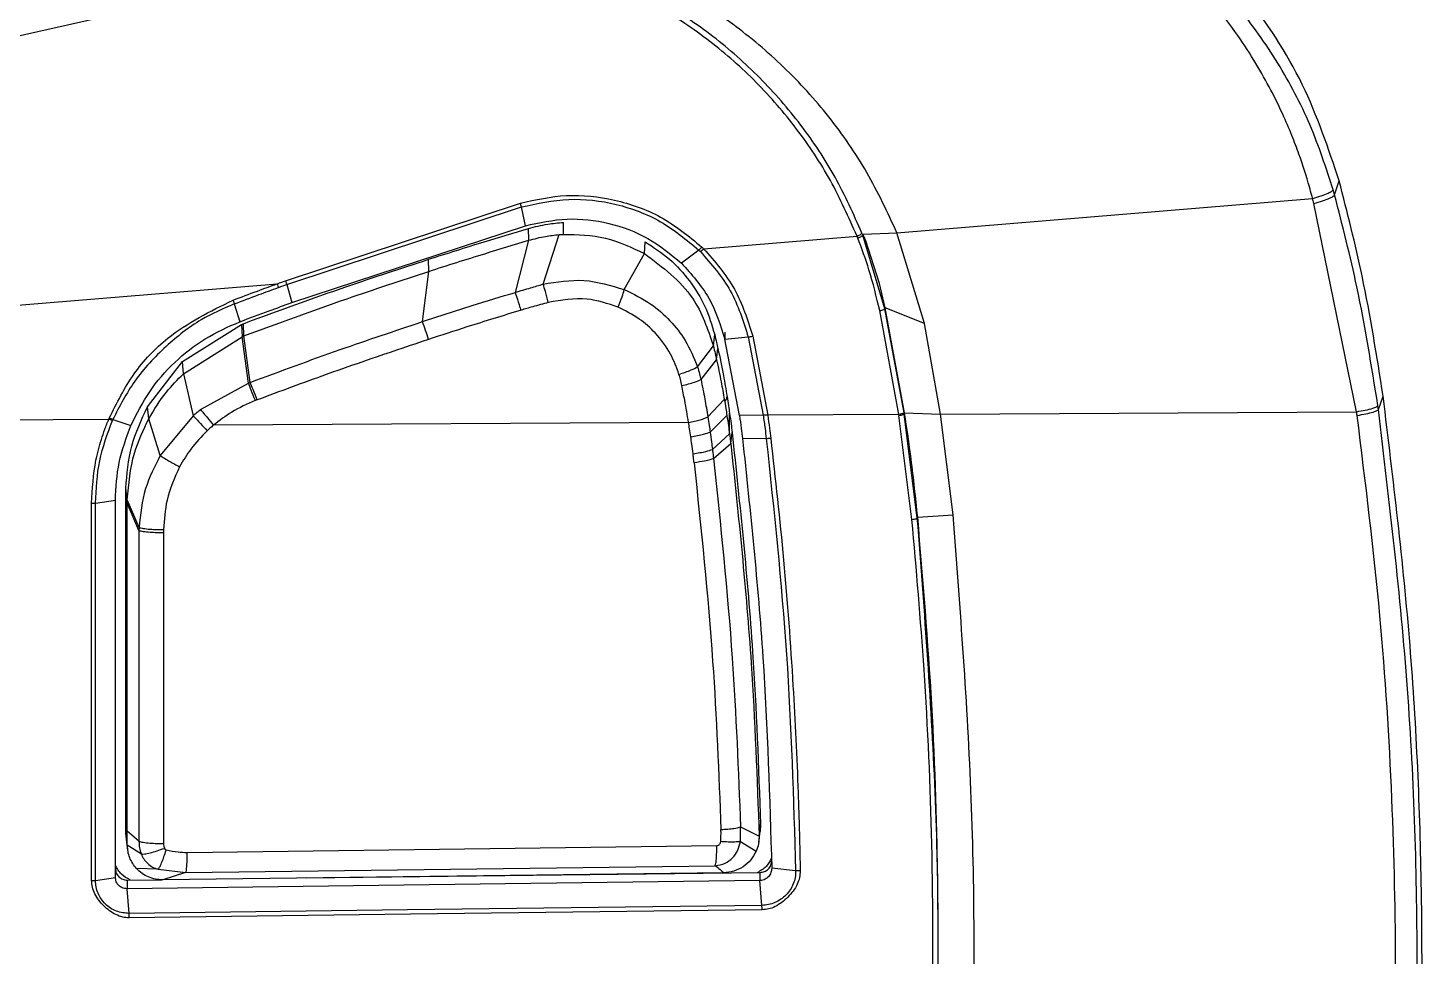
# Model space of a CAD drawing. Extents: x 398 to 508, y 623 to 782.
# Drawn here: x 455.909 to 458.266, y 646.677 to 648.245 of the extents above; entities that cross this region are included whole.
import ezdxf

# ---------------------------------------------------------------- set-up
doc = ezdxf.new("R2010")
doc.units = 0
doc.header["$MEASUREMENT"] = 0
doc.layers.add('GEOMETRY', color=2, linetype='Continuous', lineweight=25)

msp = doc.modelspace()

# ---------------------------------------------------------------- linework, layer by layer
at = {"layer": 'GEOMETRY'}
for p, q in [((456.6013, 648.3907), (455.424, 648.126)), ((458.1169, 647.9631), (458.1247, 647.9866)), ((457.3774, 647.8991), (458.0797, 647.9568)), ((456.3443, 647.8181), (456.7413, 647.9492)), ((456.3464, 647.8118), (456.743, 647.9427)), ((456.7498, 647.9111), (456.743, 647.9427)), ((458.1541, 647.5969), (458.082, 647.9486)), ((456.3553, 647.7814), (456.7498, 647.9111)), ((456.7553, 647.8864), (456.7547, 647.9063)), ((456.8139, 647.8965), (456.8138, 647.9165)), ((456.7327, 647.7985), (456.7553, 647.8864)), ((456.7797, 647.8124), (456.8066, 647.896)), ((456.9508, 647.864), (456.952, 647.8838)), ((457.0509, 647.8722), (457.31, 647.8935)), ((457.3197, 647.895), (457.3203, 647.8968)), ((457.3572, 647.7708), (457.3197, 647.8949)), ((457.3203, 647.8968), (457.3774, 647.8991)), ((457.3478, 647.8137), (457.3241, 647.887)), ((457.4242, 647.7459), (457.3774, 647.8991)), ((456.9168, 647.8031), (456.9508, 647.864)), ((457.0426, 647.8699), (457.0133, 647.848)), ((457.0425, 647.8699), (457.0452, 647.8673)), ((456.5757, 647.749), (456.5866, 647.834)), ((456.5866, 647.834), (456.5859, 647.8543)), ((455.7682, 647.7668), (456.3302, 647.813)), ((456.3464, 647.8118), (456.3553, 647.7814)), ((457.3578, 647.7725), (457.3478, 647.8137)), ((456.2578, 647.7791), (456.2672, 647.7489)), ((457.3806, 647.5924), (457.3484, 647.7676)), ((457.3578, 647.7725), (457.3572, 647.7708)), ((457.3895, 647.595), (457.3572, 647.7708)), ((457.4241, 647.7459), (457.3578, 647.7725)), ((457.3904, 647.5949), (457.3578, 647.7725)), ((456.1702, 647.6816), (456.27, 647.7444)), ((456.2672, 647.751), (456.2672, 647.7489)), ((456.27, 647.7444), (456.2732, 647.7456)), ((456.27, 647.7444), (456.2709, 647.7236)), ((456.274, 647.7248), (456.2732, 647.7456)), ((457.4511, 647.5928), (457.4241, 647.7459)), ((456.1718, 647.661), (456.2709, 647.7236)), ((456.2709, 647.7236), (456.274, 647.7248)), ((456.2817, 647.6453), (456.2709, 647.7236)), ((456.2846, 647.6464), (456.274, 647.7248)), ((457.0673, 647.7083), (457.0696, 647.7271)), ((457.0868, 647.7313), (457.0868, 647.7192)), ((457.0868, 647.7192), (457.1262, 647.7231)), ((457.1114, 647.5904), (457.0868, 647.7192)), ((457.1262, 647.7231), (457.1514, 647.591)), ((457.1337, 647.7245), (457.1591, 647.591)), ((457.0405, 647.6727), (457.0673, 647.7083)), ((457.0727, 647.6847), (457.075, 647.7035)), ((456.1111, 647.605), (456.1702, 647.6816)), ((456.1718, 647.661), (456.1702, 647.6816)), ((457.0464, 647.6511), (457.0727, 647.6847)), ((456.1718, 647.661), (456.1884, 647.5902)), ((456.2008, 647.6005), (456.2817, 647.6453)), ((456.2817, 647.6453), (456.2846, 647.6464)), ((458.1909, 647.6008), (458.1989, 647.6233)), ((456.1132, 647.5848), (456.1111, 647.605)), ((456.2962, 647.6167), (456.2934, 647.6156)), ((457.058, 647.5881), (457.0858, 647.6177)), ((455.8088, 647.583), (456.0459, 647.5844)), ((456.0526, 647.5837), (456.0832, 647.5738)), ((456.1327, 647.5227), (456.1132, 647.5848)), ((456.1884, 647.5902), (456.1327, 647.5227)), ((457.0254, 647.5789), (456.2227, 647.5742)), ((457.0619, 647.5626), (457.0902, 647.5906)), ((457.0946, 647.5594), (457.0947, 647.5945)), ((457.1514, 647.591), (457.1114, 647.5904)), ((457.3806, 647.5923), (457.1591, 647.591)), ((457.4028, 647.4151), (457.3809, 647.5905)), ((457.3898, 647.5932), (457.3895, 647.5951)), ((457.3898, 647.5932), (457.3904, 647.5949)), ((457.4119, 647.4172), (457.3898, 647.5932)), ((457.3904, 647.5949), (457.4511, 647.5928)), ((457.4511, 647.5928), (458.1541, 647.5969)), ((457.4722, 647.4225), (457.4511, 647.5928)), ((457.0657, 647.5332), (457.0946, 647.5594)), ((457.0967, 647.543), (457.099, 647.5619)), ((457.1567, 647.5513), (457.1165, 647.5517)), ((457.0676, 647.5179), (457.0967, 647.543)), ((456.0745, 646.9082), (456.0746, 647.462)), ((456.0771, 647.4481), (456.0746, 647.4675)), ((456.077, 647.4426), (456.0746, 647.462)), ((456.0233, 647.4427), (456.057, 647.4475)), ((456.0233, 646.8052), (456.0233, 647.4427)), ((456.0968, 647.3964), (456.077, 647.4426)), ((456.0969, 647.4014), (456.0771, 647.4481)), ((457.4119, 647.4172), (457.4125, 647.4189)), ((457.4125, 647.4189), (457.4722, 647.4225)), ((456.0969, 647.4014), (456.0968, 647.3964)), ((456.1384, 647.3978), (456.1383, 647.3929)), ((456.1383, 647.3929), (456.1383, 646.8677)), ((456.077, 646.8883), (456.0745, 646.9082)), ((456.0745, 646.8848), (456.0745, 646.9082)), ((457.1129, 646.8711), (457.1133, 646.8955)), ((457.1133, 646.8955), (457.1446, 646.88)), ((457.1446, 646.88), (457.1471, 646.8994)), ((457.1471, 646.8994), (457.1461, 646.8881)), ((456.077, 646.8649), (456.0745, 646.8848)), ((456.075, 646.8774), (456.0775, 646.8575)), ((456.0968, 646.8713), (456.077, 646.8883)), ((457.1129, 646.8711), (457.1396, 646.8545)), ((457.1439, 646.869), (457.1463, 646.8883)), ((456.1008, 646.8497), (456.077, 646.8649)), ((456.1783, 646.8525), (457.0731, 646.864)), ((456.129, 646.824), (456.0927, 646.8251)), ((456.129, 646.824), (456.1758, 646.8186)), ((456.1757, 646.8186), (457.0706, 646.8301)), ((457.2063, 646.8214), (457.1659, 646.8258)), ((456.0233, 646.8052), (456.057, 646.8103)), ((456.077, 646.8056), (456.1356, 646.8063)), ((456.077, 646.8056), (456.077, 646.7912)), ((456.1756, 646.8186), (456.137, 646.8062)), ((457.0847, 646.8183), (456.137, 646.8062)), ((456.3798, 646.8093), (457.1459, 646.8186)), ((457.1459, 646.8186), (457.1459, 646.8049)), ((457.1493, 646.7631), (457.1459, 646.8049)), ((456.0804, 646.7494), (456.077, 646.7912)), ((456.0804, 646.742), (456.0805, 646.7446))]:
    msp.add_line(p, q, dxfattribs=at)
at = {"layer": 'GEOMETRY', "flags": 128}
for points in [[(456.0459, 647.5844), (456.0463, 647.5853), (456.0466, 647.586)], [(457.1459, 646.8049), (456.5442, 646.7972), (456.077, 646.7912)], [(457.1493, 646.7631), (456.5507, 646.7554), (456.0804, 646.7494)], [(457.1495, 646.7557), (456.5556, 646.7481), (456.0804, 646.742)]]:
    msp.add_lwpolyline(points, dxfattribs=at)
at = {"layer": 'GEOMETRY'}
msp.add_arc((455.9531, 647.5177), 0.6642, 17.6483, 20.3822, dxfattribs=at)
for points, knots in [([(458.1247, 647.9866), (458.1062, 648.0418), (458.0686, 648.1542), (457.9689, 648.3057), (457.833, 648.4427), (457.6619, 648.5533), (457.5269, 648.5913), (457.4608, 648.6099)], [0, 0, 0, 0, 0.183013, 0.372171, 0.563588, 0.786268, 1, 1, 1, 1]), ([(458.1145, 647.9717), (458.1025, 648.0088), (458.0783, 648.083), (458.023, 648.1869), (457.9552, 648.2827), (457.8745, 648.3684), (457.7828, 648.4425), (457.6818, 648.5033), (457.5736, 648.5511), (457.4972, 648.5701), (457.459, 648.5796)], [0, 0, 0, 0, 0.125046, 0.250039, 0.375044, 0.500056, 0.625056, 0.750043, 0.875029, 1, 1, 1, 1]), ([(458.0797, 647.9568), (458.0797, 647.9568), (458.0796, 647.9573), (458.0791, 647.9591), (458.0774, 647.9656), (458.0706, 647.9904), (458.0598, 648.0243), (458.0443, 648.0652), (458.0287, 648.1015), (458.0087, 648.1422), (457.9836, 648.1867), (457.9518, 648.2358), (457.9139, 648.2854), (457.8713, 648.3315), (457.8285, 648.3707), (457.782, 648.4072), (457.7254, 648.4433), (457.6519, 648.4803), (457.5599, 648.5167), (457.4906, 648.5341), (457.4532, 648.5435)], [0, 0, 0, 0, 0.000182, 0.001714, 0.006056, 0.022598, 0.086827, 0.123997, 0.167627, 0.217653, 0.274017, 0.33667, 0.411113, 0.480105, 0.543848, 0.602503, 0.674936, 0.76505, 0.873262, 1, 1, 1, 1]), ([(457.3774, 647.8991), (457.3615, 647.9335), (457.3295, 648.0024), (457.2643, 648.0963), (457.1881, 648.1805), (457.102, 648.2528), (457.0087, 648.3119), (456.9112, 648.3571), (456.8122, 648.3895), (456.7451, 648.4006), (456.7123, 648.406)], [0, 0, 0, 0, 0.130518, 0.261262, 0.391224, 0.519581, 0.645474, 0.768116, 0.886579, 1, 1, 1, 1]), ([(457.31, 647.8935), (457.2959, 647.9253), (457.2676, 647.9887), (457.2096, 648.0757), (457.1413, 648.1548), (457.0627, 648.2241), (456.9757, 648.2826), (456.8815, 648.3289), (456.782, 648.3634), (456.713, 648.375), (456.6785, 648.3809)], [0, 0, 0, 0, 0.124976, 0.24996, 0.374959, 0.499976, 0.624998, 0.749999, 0.874996, 1, 1, 1, 1]), ([(457.3184, 647.8983), (457.3041, 647.9303), (457.2755, 647.9944), (457.2167, 648.0824), (457.1475, 648.1623), (457.068, 648.2324), (456.9799, 648.2914), (456.8846, 648.338), (456.784, 648.3726), (456.7141, 648.3842), (456.6792, 648.3899)], [0, 0, 0, 0, 0.125005, 0.250006, 0.375017, 0.500042, 0.625061, 0.750046, 0.875017, 1, 1, 1, 1]), ([(458.1989, 647.6233), (458.1882, 647.6912), (458.169, 647.8134), (458.1384, 647.9333), (458.1247, 647.9866)], [0, 0, 0, 0, 0.555354, 1, 1, 1, 1]), ([(456.7413, 647.9492), (456.7671, 647.9549), (456.8196, 647.9665), (456.9013, 647.957), (456.9816, 647.9294), (457.0255, 647.8934), (457.048, 647.8749)], [0, 0, 0, 0, 0.237985, 0.484939, 0.73641, 1, 1, 1, 1]), ([(456.743, 647.9427), (456.7695, 647.9485), (456.8225, 647.96), (456.9039, 647.95), (456.9805, 647.9216), (457.0219, 647.8872), (457.0426, 647.87)], [0, 0, 0, 0, 0.250053, 0.500138, 0.750064, 1, 1, 1, 1]), ([(458.0797, 647.9568), (458.0846, 647.9583), (458.0948, 647.9614), (458.106, 647.9659), (458.1129, 647.9695), (458.114, 647.971), (458.1145, 647.9717)], [0, 0, 0, 0, 0.272032, 0.561974, 0.787967, 1, 1, 1, 1]), ([(458.082, 647.9486), (458.0816, 647.9501), (458.0808, 647.9528), (458.08, 647.9556), (458.0797, 647.9568)], [0, 0, 0, 0, 0.561388, 1, 1, 1, 1]), ([(458.082, 647.9486), (458.0869, 647.95), (458.0971, 647.953), (458.1084, 647.9574), (458.1153, 647.9609), (458.1164, 647.9624), (458.1169, 647.9631)], [0, 0, 0, 0, 0.272031, 0.561974, 0.787967, 1, 1, 1, 1]), ([(458.1169, 647.9631), (458.1165, 647.9647), (458.1157, 647.9676), (458.1149, 647.9704), (458.1145, 647.9717)], [0, 0, 0, 0, 0.560002, 1, 1, 1, 1]), ([(458.19, 647.6072), (458.1793, 647.6742), (458.1603, 647.7939), (458.1302, 647.9114), (458.1169, 647.9631)], [0, 0, 0, 0, 0.559984, 1, 1, 1, 1]), ([(456.743, 647.9427), (456.7427, 647.9438), (456.7423, 647.9456), (456.7416, 647.9481), (456.7413, 647.9492)], [0, 0, 0, 0, 0.56001, 1, 1, 1, 1]), ([(456.5859, 647.8543), (456.6173, 647.8643), (456.6734, 647.8822), (456.7299, 647.8989), (456.7547, 647.9063)], [0, 0, 0, 0, 0.559967, 1, 1, 1, 1]), ([(456.7547, 647.9063), (456.7656, 647.9092), (456.785, 647.9142), (456.805, 647.9158), (456.8138, 647.9165)], [0, 0, 0, 0, 0.55999, 1, 1, 1, 1]), ([(456.5866, 647.834), (456.618, 647.8441), (456.6741, 647.862), (456.7305, 647.8789), (456.7553, 647.8864)], [0, 0, 0, 0, 0.559999, 1, 1, 1, 1]), ([(456.7553, 647.8864), (456.7648, 647.8889), (456.7816, 647.8934), (456.799, 647.8952), (456.8066, 647.896)], [0, 0, 0, 0, 0.55996, 1, 1, 1, 1]), ([(456.8066, 647.896), (456.808, 647.8961), (456.8104, 647.8963), (456.8128, 647.8964), (456.8139, 647.8965)], [0, 0, 0, 0, 0.56, 1, 1, 1, 1]), ([(456.8139, 647.8964), (456.8379, 647.896), (456.886, 647.895), (456.9292, 647.8743), (456.9508, 647.864)], [0, 0, 0, 0, 0.500082, 1, 1, 1, 1]), ([(456.952, 647.8838), (456.9661, 647.8746), (456.9943, 647.8562), (457.0282, 647.8185), (457.055, 647.7755), (457.0647, 647.7432), (457.0696, 647.7271)], [0, 0, 0, 0, 0.249944, 0.499326, 0.750117, 1, 1, 1, 1]), ([(457.31, 647.8936), (457.3112, 647.8941), (457.3137, 647.8951), (457.3164, 647.8966), (457.318, 647.8977), (457.3183, 647.8981), (457.3184, 647.8983)], [0, 0, 0, 0, 0.272049, 0.561996, 0.787982, 1, 1, 1, 1]), ([(457.3113, 647.8903), (457.3111, 647.8909), (457.3107, 647.892), (457.3102, 647.893), (457.31, 647.8935)], [0, 0, 0, 0, 0.560405, 1, 1, 1, 1]), ([(457.3484, 647.7676), (457.3428, 647.7908), (457.3329, 647.8324), (457.318, 647.8725), (457.3113, 647.8903)], [0, 0, 0, 0, 0.5572925, 1, 1, 1, 1]), ([(457.3114, 647.8902), (457.3125, 647.8907), (457.315, 647.8918), (457.3177, 647.8932), (457.3194, 647.8943), (457.3196, 647.8947), (457.3197, 647.8949)], [0, 0, 0, 0, 0.272021, 0.561971, 0.78797, 1, 1, 1, 1]), ([(457.3184, 647.8982), (457.3187, 647.8976), (457.3191, 647.8965), (457.3195, 647.8954), (457.3197, 647.895)], [0, 0, 0, 0, 0.5600232, 1, 1, 1, 1]), ([(457.3241, 647.887), (457.3234, 647.8888), (457.3221, 647.8921), (457.3208, 647.8954), (457.3203, 647.8968)], [0, 0, 0, 0, 0.559497, 1, 1, 1, 1]), ([(456.9508, 647.864), (456.9814, 647.8412), (457.036, 647.8006), (457.0577, 647.7365), (457.0673, 647.7083)], [0, 0, 0, 0, 0.559161, 1, 1, 1, 1]), ([(457.048, 647.875), (457.0469, 647.8739), (457.0449, 647.8718), (457.0433, 647.8705), (457.0425, 647.87)], [0, 0, 0, 0, 0.560002, 1, 1, 1, 1]), ([(457.0453, 647.8673), (457.0463, 647.868), (457.048, 647.8693), (457.05, 647.8713), (457.0509, 647.8722)], [0, 0, 0, 0, 0.559996, 1, 1, 1, 1]), ([(457.0453, 647.8673), (457.0639, 647.8461), (457.1009, 647.8038), (457.1178, 647.75), (457.1262, 647.7231)], [0, 0, 0, 0, 0.49992, 1, 1, 1, 1]), ([(457.048, 647.8749), (457.0486, 647.8744), (457.0495, 647.8735), (457.0504, 647.8726), (457.0508, 647.8722)], [0, 0, 0, 0, 0.560105, 1, 1, 1, 1]), ([(457.0508, 647.8722), (457.0698, 647.8504), (457.1079, 647.8071), (457.1251, 647.752), (457.1337, 647.7245)], [0, 0, 0, 0, 0.500934, 1, 1, 1, 1]), ([(456.2732, 647.7456), (456.3313, 647.7669), (456.4349, 647.8049), (456.5398, 647.8392), (456.5859, 647.8543)], [0, 0, 0, 0, 0.559957, 1, 1, 1, 1]), ([(456.274, 647.7248), (456.332, 647.7462), (456.4356, 647.7843), (456.5405, 647.8188), (456.5866, 647.834)], [0, 0, 0, 0, 0.559997, 1, 1, 1, 1]), ([(457.0133, 647.848), (457.0303, 647.8291), (457.064, 647.7914), (457.0792, 647.7431), (457.0868, 647.7192)], [0, 0, 0, 0, 0.5039346, 1, 1, 1, 1]), ([(456.2557, 647.7854), (456.2694, 647.7905), (456.2942, 647.7998), (456.3191, 647.8089), (456.3302, 647.813)], [0, 0, 0, 0, 0.552893, 1, 1, 1, 1]), ([(456.3302, 647.813), (456.3328, 647.8139), (456.3375, 647.8156), (456.3423, 647.8173), (456.3443, 647.8181)], [0, 0, 0, 0, 0.5601972, 1, 1, 1, 1]), ([(456.3302, 647.813), (456.3307, 647.8116), (456.3315, 647.8092), (456.332, 647.8075), (456.3323, 647.8067)], [0, 0, 0, 0, 0.5600081, 1, 1, 1, 1]), ([(456.3323, 647.8067), (456.3349, 647.8077), (456.3396, 647.8094), (456.3443, 647.8111), (456.3464, 647.8118)], [0, 0, 0, 0, 0.559944, 1, 1, 1, 1]), ([(456.3443, 647.8181), (456.3448, 647.8167), (456.3456, 647.8143), (456.3462, 647.8126), (456.3464, 647.8118)], [0, 0, 0, 0, 0.560254, 1, 1, 1, 1]), ([(456.7327, 647.7985), (456.7413, 647.8011), (456.757, 647.8057), (456.7727, 647.8103), (456.7797, 647.8124)], [0, 0, 0, 0, 0.548558, 1, 1, 1, 1]), ([(456.7797, 647.8124), (456.8028, 647.8162), (456.8494, 647.8239), (456.8942, 647.8101), (456.9168, 647.8031)], [0, 0, 0, 0, 0.495451, 1, 1, 1, 1]), ([(456.7884, 647.7814), (456.7867, 647.7878), (456.7837, 647.7993), (456.781, 647.8084), (456.7797, 647.8124)], [0, 0, 0, 0, 0.56, 1, 1, 1, 1]), ([(456.2578, 647.7791), (456.2717, 647.7844), (456.2965, 647.7936), (456.3213, 647.8027), (456.3323, 647.8067)], [0, 0, 0, 0, 0.560199, 1, 1, 1, 1]), ([(456.5757, 647.749), (456.6037, 647.7581), (456.6559, 647.7751), (456.7084, 647.7911), (456.7327, 647.7985)], [0, 0, 0, 0, 0.535976, 1, 1, 1, 1]), ([(456.7424, 647.7684), (456.7405, 647.7746), (456.7371, 647.7857), (456.7341, 647.7946), (456.7327, 647.7985)], [0, 0, 0, 0, 0.56, 1, 1, 1, 1]), ([(456.9062, 647.7734), (456.8889, 647.7793), (456.8506, 647.7925), (456.8104, 647.7853), (456.7884, 647.7814)], [0, 0, 0, 0, 0.452823, 1, 1, 1, 1]), ([(456.9062, 647.7734), (456.9087, 647.7795), (456.9131, 647.7905), (456.9157, 647.7993), (456.9168, 647.8031)], [0, 0, 0, 0, 0.56, 1, 1, 1, 1]), ([(456.9168, 647.8031), (456.9323, 647.7957), (456.9607, 647.782), (456.9946, 647.7515), (457.0228, 647.7163), (457.0343, 647.6881), (457.0405, 647.6727)], [0, 0, 0, 0, 0.274854, 0.506445, 0.732216, 1, 1, 1, 1]), ([(456.0466, 647.586), (456.0594, 647.6116), (456.0845, 647.662), (456.1537, 647.7352), (456.2172, 647.7664), (456.2557, 647.7854)], [0, 0, 0, 0, 0.2894946, 0.5691836, 1, 1, 1, 1]), ([(456.2578, 647.7791), (456.2387, 647.7708), (456.1969, 647.7525), (456.1404, 647.7073), (456.0876, 647.6517), (456.0641, 647.606), (456.0526, 647.5837)], [0, 0, 0, 0, 0.214608, 0.470533, 0.741908, 1, 1, 1, 1]), ([(456.2557, 647.7854), (456.2559, 647.7848), (456.2564, 647.7836), (456.257, 647.7819), (456.2575, 647.7804), (456.2577, 647.7796), (456.2578, 647.7792)], [0, 0, 0, 0, 0.2475817, 0.4999784, 0.7523862, 1, 1, 1, 1]), ([(456.2672, 647.7489), (456.2837, 647.7551), (456.313, 647.766), (456.3424, 647.7767), (456.3553, 647.7814)], [0, 0, 0, 0, 0.563687, 1, 1, 1, 1]), ([(456.7424, 647.7684), (456.7119, 647.7591), (456.6596, 647.743), (456.6077, 647.7261), (456.586, 647.7191)], [0, 0, 0, 0, 0.584022, 1, 1, 1, 1]), ([(456.7884, 647.7814), (456.7796, 647.779), (456.7642, 647.7749), (456.7489, 647.7704), (456.7424, 647.7684)], [0, 0, 0, 0, 0.570994, 1, 1, 1, 1]), ([(457.0092, 647.66), (457.0049, 647.6716), (456.9955, 647.6972), (456.9718, 647.7288), (456.9416, 647.7559), (456.9185, 647.7673), (456.9062, 647.7734)], [0, 0, 0, 0, 0.234328, 0.51434, 0.740911, 1, 1, 1, 1]), ([(457.3484, 647.7676), (457.3496, 647.7679), (457.3522, 647.7685), (457.3551, 647.7695), (457.3568, 647.7702), (457.3571, 647.7706), (457.3572, 647.7708)], [0, 0, 0, 0, 0.2719989, 0.5619479, 0.7879579, 1, 1, 1, 1]), ([(456.2847, 647.6464), (456.3353, 647.6652), (456.4317, 647.7009), (456.5293, 647.7335), (456.5757, 647.749)], [0, 0, 0, 0, 0.524472, 1, 1, 1, 1]), ([(456.586, 647.7191), (456.5282, 647.6996), (456.4311, 647.667), (456.3351, 647.6312), (456.2963, 647.6167)], [0, 0, 0, 0, 0.5955, 1, 1, 1, 1]), ([(457.0696, 647.7271), (457.0706, 647.7227), (457.0724, 647.7148), (457.0742, 647.707), (457.075, 647.7035)], [0, 0, 0, 0, 0.559975, 1, 1, 1, 1]), ([(457.1262, 647.7231), (457.1275, 647.7233), (457.1297, 647.7235), (457.1325, 647.7242), (457.1337, 647.7245)], [0, 0, 0, 0, 0.5600037, 1, 1, 1, 1]), ([(457.0673, 647.7083), (457.0684, 647.7039), (457.0702, 647.696), (457.0719, 647.6881), (457.0727, 647.6847)], [0, 0, 0, 0, 0.55999, 1, 1, 1, 1]), ([(457.075, 647.7035), (457.0782, 647.6884), (457.0839, 647.6615), (457.0884, 647.6344), (457.0905, 647.6225)], [0, 0, 0, 0, 0.560032, 1, 1, 1, 1]), ([(457.0092, 647.66), (457.0128, 647.6612), (457.0203, 647.6636), (457.0322, 647.6682), (457.0374, 647.671), (457.0405, 647.6727)], [0, 0, 0, 0, 0.276482, 0.562705, 1, 1, 1, 1]), ([(457.0405, 647.6727), (457.0417, 647.6687), (457.044, 647.6616), (457.0456, 647.6543), (457.0464, 647.6511)], [0, 0, 0, 0, 0.557265, 1, 1, 1, 1]), ([(457.0727, 647.6847), (457.0754, 647.6722), (457.0801, 647.65), (457.0841, 647.6275), (457.0858, 647.6177)], [0, 0, 0, 0, 0.559998, 1, 1, 1, 1]), ([(456.1132, 647.5848), (456.1225, 647.6003), (456.1392, 647.6279), (456.1618, 647.6509), (456.1718, 647.661)], [0, 0, 0, 0, 0.559858, 1, 1, 1, 1]), ([(456.2934, 647.6156), (456.2911, 647.6217), (456.2869, 647.6326), (456.2833, 647.6414), (456.2817, 647.6453)], [0, 0, 0, 0, 0.560001, 1, 1, 1, 1]), ([(456.2963, 647.6167), (456.294, 647.6228), (456.2899, 647.6338), (456.2863, 647.6425), (456.2847, 647.6464)], [0, 0, 0, 0, 0.559988, 1, 1, 1, 1]), ([(457.014, 647.641), (457.0132, 647.6446), (457.0118, 647.651), (457.01, 647.6573), (457.0092, 647.66)], [0, 0, 0, 0, 0.56285, 1, 1, 1, 1]), ([(457.014, 647.641), (457.0178, 647.6419), (457.0255, 647.6437), (457.0379, 647.6473), (457.0432, 647.6497), (457.0464, 647.6511)], [0, 0, 0, 0, 0.276328, 0.562823, 1, 1, 1, 1]), ([(457.0464, 647.6511), (457.0486, 647.6402), (457.0528, 647.6192), (457.0563, 647.5982), (457.058, 647.5881)], [0, 0, 0, 0, 0.521266, 1, 1, 1, 1]), ([(457.0254, 647.5789), (457.0233, 647.5913), (457.0198, 647.6121), (457.0156, 647.6328), (457.014, 647.641)], [0, 0, 0, 0, 0.599051, 1, 1, 1, 1]), ([(457.0858, 647.6177), (457.087, 647.6167), (457.0891, 647.615), (457.09, 647.6202), (457.0905, 647.6225)], [0, 0, 0, 0, 0.561429, 1, 1, 1, 1]), ([(457.0905, 647.6225), (457.0913, 647.6173), (457.0928, 647.6079), (457.0941, 647.5986), (457.0947, 647.5945)], [0, 0, 0, 0, 0.5601769, 1, 1, 1, 1]), ([(458.1989, 645.7294), (458.2197, 645.9076), (458.2606, 646.2591), (458.2687, 646.7516), (458.2496, 647.2054), (458.2159, 647.4829), (458.1989, 647.6233)], [0, 0, 0, 0, 0.2831581, 0.5586036, 0.7768312, 1, 1, 1, 1]), ([(456.0746, 647.4675), (456.0766, 647.4915), (456.0804, 647.5394), (456.1009, 647.5832), (456.1111, 647.605)], [0, 0, 0, 0, 0.5005739, 1, 1, 1, 1]), ([(456.1884, 647.5902), (456.1907, 647.5922), (456.1948, 647.5957), (456.199, 647.5991), (456.2008, 647.6005)], [0, 0, 0, 0, 0.558976, 1, 1, 1, 1]), ([(456.2008, 647.6005), (456.2025, 647.5985), (456.2059, 647.5944), (456.2134, 647.5853), (456.2192, 647.5784), (456.2227, 647.5742)], [0, 0, 0, 0, 0.2772497, 0.5621184, 1, 1, 1, 1]), ([(456.2933, 647.6156), (456.2798, 647.6097), (456.2545, 647.5988), (456.2328, 647.582), (456.2227, 647.5742)], [0, 0, 0, 0, 0.537961, 1, 1, 1, 1]), ([(457.0858, 647.6177), (457.0867, 647.6126), (457.0882, 647.6036), (457.0896, 647.5946), (457.0902, 647.5906)], [0, 0, 0, 0, 0.56, 1, 1, 1, 1]), ([(458.1541, 647.5969), (458.1592, 647.5978), (458.1696, 647.5995), (458.1812, 647.6025), (458.1883, 647.6052), (458.1894, 647.6065), (458.19, 647.6072)], [0, 0, 0, 0, 0.271993, 0.561942, 0.787955, 1, 1, 1, 1]), ([(458.155, 647.5906), (458.16, 647.5915), (458.1705, 647.5932), (458.1821, 647.5962), (458.1892, 647.5988), (458.1903, 647.6001), (458.1909, 647.6008)], [0, 0, 0, 0, 0.27201, 0.561978, 0.787987, 1, 1, 1, 1]), ([(458.1909, 647.6008), (458.1907, 647.602), (458.1904, 647.6041), (458.1901, 647.6062), (458.19, 647.6072)], [0, 0, 0, 0, 0.56, 1, 1, 1, 1]), ([(458.1909, 645.7091), (458.2096, 645.8662), (458.2471, 646.1804), (458.2611, 646.655), (458.2471, 647.1295), (458.2096, 647.4437), (458.1909, 647.6008)], [0, 0, 0, 0, 0.250005, 0.5, 0.749995, 1, 1, 1, 1]), ([(456.0168, 647.4423), (456.0181, 647.4667), (456.0201, 647.5031), (456.0312, 647.5443), (456.038, 647.5644), (456.0418, 647.5744), (456.0439, 647.5794), (456.0449, 647.5819), (456.0454, 647.5832), (456.0457, 647.5838), (456.0458, 647.5841), (456.0459, 647.5843), (456.0459, 647.5843), (456.0459, 647.5844), (456.0459, 647.5844), (456.0459, 647.5844), (456.0459, 647.5844), (456.0459, 647.5844)], [0, 0, 0, 0, 0.499742, 0.748313, 0.873537, 0.936543, 0.968164, 0.984007, 0.991936, 0.995903, 0.997887, 0.998879, 0.999376, 0.999624, 0.99976, 0.999878, 1, 1, 1, 1]), ([(456.0233, 647.4427), (456.0245, 647.4667), (456.027, 647.5145), (456.0436, 647.5596), (456.0519, 647.5822)], [0, 0, 0, 0, 0.499941, 1, 1, 1, 1]), ([(456.0459, 647.5844), (456.0472, 647.5839), (456.0495, 647.583), (456.0512, 647.5824), (456.052, 647.5821)], [0, 0, 0, 0, 0.560168, 1, 1, 1, 1]), ([(456.0526, 647.5837), (456.0518, 647.584), (456.0501, 647.5846), (456.0478, 647.5855), (456.0466, 647.586)], [0, 0, 0, 0, 0.49984, 1, 1, 1, 1]), ([(456.0771, 647.4481), (456.0794, 647.4748), (456.0836, 647.5225), (456.1041, 647.5658), (456.1132, 647.5848)], [0, 0, 0, 0, 0.55971, 1, 1, 1, 1]), ([(456.1884, 647.5902), (456.1902, 647.5883), (456.1938, 647.5843), (456.2019, 647.5755), (456.2083, 647.5688), (456.2121, 647.5647)], [0, 0, 0, 0, 0.277141, 0.562202, 1, 1, 1, 1]), ([(456.2227, 647.5742), (456.2207, 647.5725), (456.2171, 647.5694), (456.2136, 647.5662), (456.2121, 647.5647)], [0, 0, 0, 0, 0.561372, 1, 1, 1, 1]), ([(457.0254, 647.5789), (457.0288, 647.5796), (457.0358, 647.5809), (457.0452, 647.5833), (457.0531, 647.5858), (457.0564, 647.5873), (457.058, 647.5881)], [0, 0, 0, 0, 0.245415, 0.499999, 0.754583, 1, 1, 1, 1]), ([(457.0291, 647.5546), (457.0284, 647.5592), (457.0272, 647.5673), (457.0259, 647.5753), (457.0254, 647.5789)], [0, 0, 0, 0, 0.559995, 1, 1, 1, 1]), ([(457.058, 647.5881), (457.0587, 647.5833), (457.0601, 647.5748), (457.0613, 647.5664), (457.0619, 647.5626)], [0, 0, 0, 0, 0.560004, 1, 1, 1, 1]), ([(457.0902, 647.5906), (457.0911, 647.5848), (457.0926, 647.5744), (457.094, 647.5639), (457.0946, 647.5594)], [0, 0, 0, 0, 0.560001, 1, 1, 1, 1]), ([(457.0947, 647.5945), (457.0956, 647.5884), (457.0971, 647.5776), (457.0984, 647.5667), (457.099, 647.5619)], [0, 0, 0, 0, 0.560121, 1, 1, 1, 1]), ([(457.1114, 647.5904), (457.1124, 647.5831), (457.1143, 647.5703), (457.1158, 647.5574), (457.1165, 647.5517)], [0, 0, 0, 0, 0.560209, 1, 1, 1, 1]), ([(457.1591, 647.591), (457.1584, 647.591), (457.157, 647.5909), (457.155, 647.5908), (457.153, 647.5908), (457.152, 647.5909), (457.1514, 647.591)], [0, 0, 0, 0, 0.247298, 0.500003, 0.752706, 1, 1, 1, 1]), ([(457.1514, 647.591), (457.1525, 647.5836), (457.1544, 647.5704), (457.156, 647.5571), (457.1567, 647.5513)], [0, 0, 0, 0, 0.560004, 1, 1, 1, 1]), ([(457.1591, 647.591), (457.1601, 647.5837), (457.162, 647.5707), (457.1636, 647.5576), (457.1643, 647.5519)], [0, 0, 0, 0, 0.559984, 1, 1, 1, 1]), ([(457.3895, 647.5951), (457.3893, 647.5948), (457.3889, 647.5944), (457.3865, 647.5936), (457.3836, 647.5929), (457.3816, 647.5926), (457.3806, 647.5924)], [0, 0, 0, 0, 0.272125, 0.562077, 0.788024, 1, 1, 1, 1]), ([(457.3809, 647.5905), (457.3821, 647.5907), (457.3847, 647.5912), (457.3876, 647.592), (457.3894, 647.5927), (457.3897, 647.593), (457.3898, 647.5932)], [0, 0, 0, 0, 0.271992, 0.561964, 0.787982, 1, 1, 1, 1]), ([(457.4125, 647.4189), (457.4091, 647.4515), (457.4029, 647.5104), (457.3943, 647.5689), (457.3904, 647.5949)], [0, 0, 0, 0, 0.555144, 1, 1, 1, 1]), ([(458.155, 647.5906), (458.1548, 647.5918), (458.1545, 647.5939), (458.1542, 647.596), (458.1541, 647.5969)], [0, 0, 0, 0, 0.559717, 1, 1, 1, 1]), ([(458.155, 645.7087), (458.169, 645.8216), (458.1958, 646.0368), (458.2155, 646.351), (458.2221, 646.6499), (458.2155, 646.9487), (458.1958, 647.2628), (458.169, 647.4779), (458.155, 647.5906)], [0, 0, 0, 0, 0.180613, 0.344543, 0.500108, 0.65565, 0.819509, 1, 1, 1, 1]), ([(456.057, 647.4475), (456.0581, 647.4689), (456.0603, 647.5122), (456.0755, 647.5531), (456.0832, 647.5737)], [0, 0, 0, 0, 0.4934657, 1, 1, 1, 1]), ([(456.2121, 647.5647), (456.2025, 647.5548), (456.1845, 647.5363), (456.1715, 647.5142), (456.1655, 647.5039)], [0, 0, 0, 0, 0.537832, 1, 1, 1, 1]), ([(457.0291, 647.5546), (457.0329, 647.5553), (457.0408, 647.5566), (457.0533, 647.5594), (457.0586, 647.5614), (457.0619, 647.5626)], [0, 0, 0, 0, 0.276328, 0.562822, 1, 1, 1, 1]), ([(457.0329, 647.526), (457.0322, 647.5313), (457.031, 647.5409), (457.0297, 647.5504), (457.0291, 647.5546)], [0, 0, 0, 0, 0.559997, 1, 1, 1, 1]), ([(457.0619, 647.5626), (457.0626, 647.5571), (457.064, 647.5473), (457.0652, 647.5375), (457.0657, 647.5332)], [0, 0, 0, 0, 0.560001, 1, 1, 1, 1]), ([(457.0946, 647.5594), (457.095, 647.5563), (457.0957, 647.5509), (457.0964, 647.5454), (457.0967, 647.543)], [0, 0, 0, 0, 0.560002, 1, 1, 1, 1]), ([(457.099, 647.5619), (457.1121, 647.4386), (457.1355, 647.2183), (457.1435, 646.9968), (457.1471, 646.8994)], [0, 0, 0, 0, 0.56, 1, 1, 1, 1]), ([(457.1165, 647.5517), (457.1296, 647.4285), (457.1552, 647.1872), (457.1624, 646.9446), (457.1659, 646.8258)], [0, 0, 0, 0, 0.510206, 1, 1, 1, 1]), ([(457.1643, 647.5519), (457.1627, 647.5517), (457.1599, 647.5514), (457.1577, 647.5513), (457.1567, 647.5513)], [0, 0, 0, 0, 0.560006, 1, 1, 1, 1]), ([(457.1567, 647.5513), (457.1696, 647.43), (457.1954, 647.1873), (457.2027, 646.9434), (457.2063, 646.8214)], [0, 0, 0, 0, 0.499981, 1, 1, 1, 1]), ([(457.1643, 647.5519), (457.1719, 647.4834), (457.1873, 647.3443), (457.202, 647.1446), (457.2088, 647.0045), (457.2114, 646.9263), (457.2122, 646.8996), (457.2129, 646.8732), (457.2135, 646.8471), (457.2138, 646.8298), (457.214, 646.8212)], [0, 0, 0, 0, 0.282024, 0.572964, 0.819614, 0.856586, 0.89308, 0.929102, 0.964652, 1, 1, 1, 1]), ([(457.0329, 647.526), (457.0367, 647.5265), (457.0446, 647.5277), (457.0572, 647.5302), (457.0625, 647.5321), (457.0657, 647.5332)], [0, 0, 0, 0, 0.276327, 0.562819, 1, 1, 1, 1]), ([(457.0657, 647.5332), (457.0661, 647.5304), (457.0667, 647.5252), (457.0673, 647.5201), (457.0676, 647.5179)], [0, 0, 0, 0, 0.5600006, 1, 1, 1, 1]), ([(457.0967, 647.543), (457.1098, 647.4195), (457.1331, 647.199), (457.1411, 646.9775), (457.1446, 646.88)], [0, 0, 0, 0, 0.5599783, 1, 1, 1, 1]), ([(456.1327, 647.5227), (456.1233, 647.5044), (456.1037, 647.4661), (456.0992, 647.4236), (456.0969, 647.4014)], [0, 0, 0, 0, 0.476636, 1, 1, 1, 1]), ([(456.1327, 647.5227), (456.1349, 647.5213), (456.1394, 647.5184), (456.1507, 647.5118), (456.1599, 647.5069), (456.1655, 647.5039)], [0, 0, 0, 0, 0.276327, 0.562819, 1, 1, 1, 1]), ([(456.1655, 647.5039), (456.1572, 647.4855), (456.1418, 647.4515), (456.1394, 647.4146), (456.1384, 647.3978)], [0, 0, 0, 0, 0.543795, 1, 1, 1, 1]), ([(457.0347, 647.5107), (457.0344, 647.5136), (457.0338, 647.5187), (457.0331, 647.5237), (457.0329, 647.526)], [0, 0, 0, 0, 0.5599, 1, 1, 1, 1]), ([(457.0676, 647.5179), (457.0657, 647.5172), (457.062, 647.5158), (457.051, 647.5131), (457.0408, 647.5116), (457.0347, 647.5107)], [0, 0, 0, 0, 0.276331, 0.56282, 1, 1, 1, 1]), ([(457.0347, 647.5107), (457.0465, 647.3989), (457.0682, 647.1929), (457.0764, 646.9858), (457.0801, 646.8912)], [0, 0, 0, 0, 0.542634, 1, 1, 1, 1]), ([(457.0676, 647.5179), (457.0794, 647.4055), (457.1013, 647.1985), (457.1095, 646.9906), (457.1133, 646.8955)], [0, 0, 0, 0, 0.5426739, 1, 1, 1, 1]), ([(456.0746, 647.462), (456.0746, 647.463), (456.0746, 647.4648), (456.0746, 647.4667), (456.0746, 647.4675)], [0, 0, 0, 0, 0.559753, 1, 1, 1, 1]), ([(456.0168, 647.4423), (456.0182, 647.4424), (456.0207, 647.4424), (456.0225, 647.4427), (456.0233, 647.4427)], [0, 0, 0, 0, 0.560166, 1, 1, 1, 1]), ([(456.0168, 646.8048), (456.0168, 646.9094), (456.0168, 647.1219), (456.0168, 647.3345), (456.0168, 647.4423)], [0, 0, 0, 0, 0.49271, 1, 1, 1, 1]), ([(456.057, 646.8103), (456.057, 646.9277), (456.057, 647.14), (456.057, 647.3525), (456.057, 647.4475)], [0, 0, 0, 0, 0.553262, 1, 1, 1, 1]), ([(456.077, 647.4426), (456.077, 647.4437), (456.077, 647.4455), (456.077, 647.4473), (456.0771, 647.4481)], [0, 0, 0, 0, 0.560005, 1, 1, 1, 1]), ([(456.077, 646.8883), (456.077, 646.9917), (456.077, 647.1764), (456.077, 647.3613), (456.077, 647.4426)], [0, 0, 0, 0, 0.56, 1, 1, 1, 1]), ([(457.4028, 647.415), (457.4041, 647.4152), (457.4067, 647.4155), (457.4097, 647.4161), (457.4114, 647.4167), (457.4117, 647.417), (457.4119, 647.4172)], [0, 0, 0, 0, 0.2720177, 0.5619975, 0.7880054, 1, 1, 1, 1]), ([(457.4028, 645.9832), (457.4104, 646.0699), (457.4266, 646.2554), (457.439, 646.5502), (457.4388, 646.8564), (457.4262, 647.148), (457.4102, 647.3305), (457.4028, 647.415)], [0, 0, 0, 0, 0.182029, 0.389553, 0.616979, 0.82241, 1, 1, 1, 1]), ([(457.4119, 645.9837), (457.4241, 646.1427), (457.4487, 646.4608), (457.4487, 646.9399), (457.4242, 647.2581), (457.4119, 647.4172)], [0, 0, 0, 0, 0.3333362, 0.6666667, 1, 1, 1, 1]), ([(457.4125, 645.9852), (457.4233, 646.1189), (457.445, 646.3856), (457.4493, 646.7585), (457.4391, 647.103), (457.4214, 647.3133), (457.4125, 647.4189)], [0, 0, 0, 0, 0.280118, 0.559107, 0.778815, 1, 1, 1, 1]), ([(457.4722, 645.9775), (457.4846, 646.1379), (457.5094, 646.4591), (457.5093, 646.942), (457.4845, 647.2627), (457.4722, 647.4225)], [0, 0, 0, 0, 0.333384, 0.667865, 1, 1, 1, 1]), ([(456.0968, 647.3964), (456.0989, 647.3958), (456.1031, 647.3947), (456.1145, 647.3935), (456.1267, 647.3929), (456.1345, 647.3929), (456.1383, 647.3929)], [0, 0, 0, 0, 0.273039, 0.561718, 0.786961, 1, 1, 1, 1]), ([(456.0968, 647.3964), (456.0968, 647.3504), (456.0968, 647.2581), (456.0968, 647.0831), (456.0968, 646.9541), (456.0968, 646.8713)], [0, 0, 0, 0, 0.262762, 0.526939, 1, 1, 1, 1]), ([(456.0969, 647.4014), (456.099, 647.4009), (456.1032, 647.3997), (456.1146, 647.3985), (456.1268, 647.3978), (456.1346, 647.3978), (456.1383, 647.3978)], [0, 0, 0, 0, 0.273076, 0.561706, 0.786921, 1, 1, 1, 1]), ([(457.0797, 646.8707), (457.0799, 646.8743), (457.0803, 646.8811), (457.0802, 646.8879), (457.0801, 646.8912)], [0, 0, 0, 0, 0.522999, 1, 1, 1, 1]), ([(457.0801, 646.8912), (457.084, 646.8914), (457.0919, 646.8918), (457.1046, 646.8932), (457.11, 646.8947), (457.1133, 646.8955)], [0, 0, 0, 0, 0.276321, 0.562827, 1, 1, 1, 1]), ([(456.077, 646.8649), (456.077, 646.8693), (456.077, 646.8771), (456.077, 646.8849), (456.077, 646.8883)], [0, 0, 0, 0, 0.56, 1, 1, 1, 1]), ([(456.0968, 646.8713), (456.0989, 646.8707), (456.1031, 646.8695), (456.1145, 646.8683), (456.1267, 646.8676), (456.1345, 646.8677), (456.1383, 646.8677)], [0, 0, 0, 0, 0.273041, 0.56172, 0.786962, 1, 1, 1, 1]), ([(456.0968, 646.8713), (456.0969, 646.8677), (456.0971, 646.8603), (456.0995, 646.8533), (456.1008, 646.8497)], [0, 0, 0, 0, 0.493739, 1, 1, 1, 1]), ([(456.1383, 646.8677), (456.1384, 646.8661), (456.1386, 646.8633), (456.1394, 646.8607), (456.1398, 646.8595)], [0, 0, 0, 0, 0.570245, 1, 1, 1, 1]), ([(457.0706, 646.8301), (457.0762, 646.8311), (457.087, 646.833), (457.1, 646.8429), (457.1095, 646.8557), (457.1117, 646.8659), (457.1129, 646.8711)], [0, 0, 0, 0, 0.268308, 0.512425, 0.753906, 1, 1, 1, 1]), ([(457.0731, 646.864), (457.074, 646.8641), (457.0759, 646.8645), (457.0779, 646.8663), (457.0792, 646.8684), (457.0795, 646.8699), (457.0797, 646.8707)], [0, 0, 0, 0, 0.265508, 0.546134, 0.773295, 1, 1, 1, 1]), ([(457.1129, 646.8711), (457.1112, 646.8708), (457.1079, 646.8702), (457.0996, 646.8699), (457.09, 646.87), (457.083, 646.8705), (457.0797, 646.8707)], [0, 0, 0, 0, 0.255085, 0.512133, 0.764242, 1, 1, 1, 1]), ([(457.1446, 646.88), (457.1445, 646.8756), (457.1442, 646.8669), (457.1411, 646.8586), (457.1396, 646.8545)], [0, 0, 0, 0, 0.500438, 1, 1, 1, 1]), ([(456.0927, 646.8251), (456.0882, 646.831), (456.0792, 646.8428), (456.0777, 646.8575), (456.077, 646.8649)], [0, 0, 0, 0, 0.500071, 1, 1, 1, 1]), ([(456.1008, 646.8497), (456.1025, 646.8496), (456.1059, 646.8495), (456.1155, 646.8516), (456.1271, 646.8549), (456.1354, 646.858), (456.1395, 646.8594)], [0, 0, 0, 0, 0.243263, 0.500303, 0.757178, 1, 1, 1, 1]), ([(456.1008, 646.8497), (456.1022, 646.8467), (456.1049, 646.8407), (456.1116, 646.8333), (456.1196, 646.8273), (456.1259, 646.8251), (456.129, 646.824)], [0, 0, 0, 0, 0.250172, 0.499647, 0.74978, 1, 1, 1, 1]), ([(456.129, 646.824), (456.1298, 646.8249), (456.1314, 646.8266), (456.135, 646.8344), (456.1389, 646.8447), (456.1414, 646.8528), (456.1425, 646.8566)], [0, 0, 0, 0, 0.251469, 0.511361, 0.765097, 1, 1, 1, 1]), ([(456.1395, 646.8594), (456.1398, 646.8588), (456.1404, 646.8577), (456.1417, 646.8569), (456.1425, 646.8567), (456.1425, 646.8566)], [0, 0, 0, 0, 0.4647293, 0.9323592, 1, 1, 1, 1]), ([(456.1398, 646.8595), (456.1399, 646.8593), (456.1402, 646.8586), (456.1411, 646.8577), (456.1419, 646.8572), (456.1425, 646.857)], [0, 0, 0, 0, 0.2502436, 0.5301927, 1, 1, 1, 1]), ([(456.1425, 646.857), (456.1425, 646.857), (456.1426, 646.857), (456.1426, 646.8569), (456.1426, 646.8569)], [0, 0, 0, 0, 0.559623, 1, 1, 1, 1]), ([(456.1425, 646.8566), (456.1426, 646.8567), (456.1426, 646.8568), (456.1426, 646.8569), (456.1426, 646.8569)], [0, 0, 0, 0, 0.560402, 1, 1, 1, 1]), ([(456.1426, 646.8569), (456.1493, 646.8554), (456.1611, 646.8528), (456.1731, 646.8526), (456.1783, 646.8525)], [0, 0, 0, 0, 0.570578, 1, 1, 1, 1]), ([(456.1758, 646.8186), (456.1762, 646.8197), (456.1769, 646.822), (456.1777, 646.8299), (456.1783, 646.8404), (456.1783, 646.8485), (456.1783, 646.8525)], [0, 0, 0, 0, 0.243786, 0.500004, 0.75622, 1, 1, 1, 1]), ([(457.0706, 646.8301), (457.0709, 646.8312), (457.0716, 646.8334), (457.0724, 646.8414), (457.073, 646.8518), (457.0731, 646.86), (457.0731, 646.864)], [0, 0, 0, 0, 0.243778, 0.500002, 0.756225, 1, 1, 1, 1]), ([(457.1396, 646.8545), (457.1368, 646.8494), (457.1313, 646.8392), (457.1179, 646.8277), (457.102, 646.8199), (457.0905, 646.8189), (457.0847, 646.8183)], [0, 0, 0, 0, 0.2500206, 0.4998928, 0.7501879, 1, 1, 1, 1]), ([(456.082, 646.8061), (456.0768, 646.8089), (456.0659, 646.8146), (456.06, 646.8253), (456.057, 646.8309)], [0, 0, 0, 0, 0.48343, 1, 1, 1, 1]), ([(456.137, 646.8062), (456.1329, 646.8064), (456.1246, 646.8068), (456.1128, 646.8107), (456.1017, 646.8166), (456.0957, 646.8223), (456.0927, 646.8251)], [0, 0, 0, 0, 0.248185, 0.497793, 0.748499, 1, 1, 1, 1]), ([(457.0706, 646.8301), (457.0733, 646.8279), (457.0782, 646.824), (457.0827, 646.8201), (457.0847, 646.8183)], [0, 0, 0, 0, 0.560053, 1, 1, 1, 1]), ([(457.1652, 646.8422), (457.1627, 646.8373), (457.1572, 646.827), (457.1468, 646.8213), (457.1414, 646.8183)], [0, 0, 0, 0, 0.469512, 1, 1, 1, 1]), ([(457.1659, 646.8258), (457.1657, 646.8233), (457.1653, 646.8193), (457.1629, 646.8146), (457.1598, 646.8106), (457.1556, 646.8075), (457.1507, 646.8054), (457.1476, 646.8051), (457.1459, 646.8049)], [0, 0, 0, 0, 0.23761, 0.363598, 0.494571, 0.703995, 0.841261, 1, 1, 1, 1]), ([(457.2063, 646.8214), (457.2062, 646.8177), (457.2059, 646.8102), (457.2015, 646.7957), (457.1911, 646.7794), (457.175, 646.7687), (457.1606, 646.7638), (457.1531, 646.7633), (457.1493, 646.7631)], [0, 0, 0, 0, 0.12481, 0.250005, 0.49964, 0.749617, 0.875442, 1, 1, 1, 1]), ([(457.214, 646.8212), (457.2138, 646.8174), (457.2134, 646.8097), (457.2076, 646.7938), (457.194, 646.7763), (457.1766, 646.7625), (457.1609, 646.7564), (457.1533, 646.7559), (457.1495, 646.7557)], [0, 0, 0, 0, 0.1151053, 0.232715, 0.5025044, 0.7710259, 0.8878396, 1, 1, 1, 1]), ([(457.214, 646.8212), (457.2133, 646.8212), (457.2119, 646.8212), (457.2099, 646.8212), (457.208, 646.8212), (457.2069, 646.8213), (457.2063, 646.8214)], [0, 0, 0, 0, 0.2472377, 0.4999412, 0.7526761, 1, 1, 1, 1]), ([(456.0168, 646.8048), (456.0174, 646.8048), (456.0187, 646.8048), (456.0204, 646.8049), (456.022, 646.805), (456.0229, 646.8051), (456.0233, 646.8052)], [0, 0, 0, 0, 0.2478707, 0.5000223, 0.7521624, 1, 1, 1, 1]), ([(456.0804, 646.742), (456.0767, 646.7423), (456.0688, 646.7428), (456.0536, 646.7489), (456.0365, 646.7613), (456.0238, 646.7782), (456.0176, 646.7933), (456.0171, 646.8011), (456.0168, 646.8048)], [0, 0, 0, 0, 0.114339, 0.240205, 0.500773, 0.76049, 0.885138, 1, 1, 1, 1]), ([(456.0804, 646.7494), (456.073, 646.7501), (456.0581, 646.7516), (456.039, 646.7644), (456.0285, 646.7799), (456.0239, 646.7941), (456.0235, 646.8015), (456.0233, 646.8052)], [0, 0, 0, 0, 0.249258, 0.49929, 0.749416, 0.875063, 1, 1, 1, 1]), ([(456.077, 646.7912), (456.0754, 646.7913), (456.0723, 646.7913), (456.0674, 646.793), (456.0632, 646.7958), (456.0601, 646.7995), (456.0577, 646.804), (456.0573, 646.8078), (456.057, 646.8103)], [0, 0, 0, 0, 0.158043, 0.295833, 0.50997, 0.640287, 0.765389, 1, 1, 1, 1]), ([(456.0805, 646.7446), (456.0805, 646.7455), (456.0805, 646.7472), (456.0804, 646.7487), (456.0804, 646.7494)], [0, 0, 0, 0, 0.50433, 1, 1, 1, 1]), ([(457.1495, 646.7557), (457.1495, 646.7563), (457.1495, 646.7577), (457.1495, 646.7596), (457.1494, 646.7615), (457.1494, 646.7626), (457.1493, 646.7631)], [0, 0, 0, 0, 0.247577, 0.499997, 0.752419, 1, 1, 1, 1])]:
    msp.add_open_spline(points, degree=3, knots=knots, dxfattribs=at)
for points in [[(456.7498, 647.9111), (456.7732, 647.9161), (456.8198, 647.9262), (456.8913, 647.9175), (456.9587, 647.8928), (456.9951, 647.863), (457.0133, 647.848)], [(456.0832, 647.5738), (456.093, 647.5932), (456.1125, 647.6322), (456.156, 647.6815), (456.2074, 647.7225), (456.2472, 647.7401), (456.2672, 647.7489)], [(456.057, 646.8252), (456.0573, 646.8226), (456.0579, 646.8175), (456.0625, 646.811), (456.0691, 646.8065), (456.0744, 646.8059), (456.077, 646.8056)], [(457.1459, 646.8186), (457.1486, 646.819), (457.1539, 646.8196), (457.1605, 646.8243), (457.1652, 646.8311), (457.1657, 646.8364), (457.1659, 646.839)]]:
    msp.add_open_spline(points, degree=3, dxfattribs=at)

doc.saveas('drawing.dxf')
